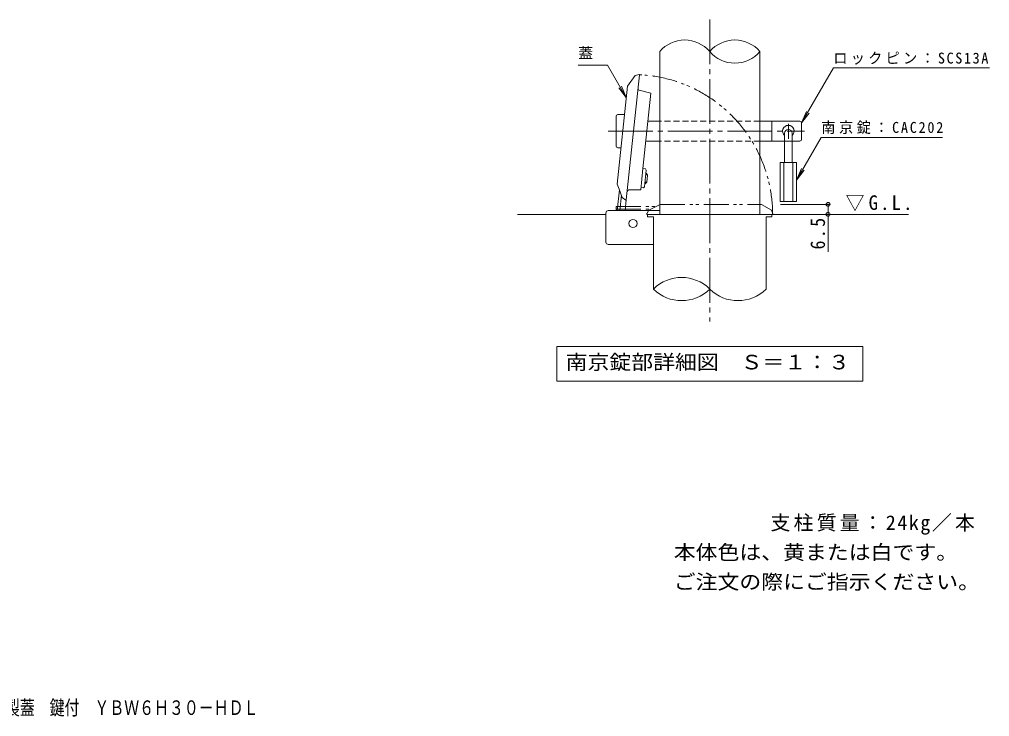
# Model space of a CAD drawing. Units: millimetres on the paper, enlarged 15 times, with parts at other scales. Extents: x -2534 to 2733, y -2076 to 1853.
# Drawn here: x -195 to 2733, y -2076 to 29 of the extents above; entities that cross this region are included whole.
import ezdxf
from ezdxf.enums import TextEntityAlignment as Align

# ---------------------------------------------------------------- set-up
doc = ezdxf.new("R2010")
doc.units = ezdxf.units.MM
doc.header["$LTSCALE"] = 15
doc.header["$PDMODE"] = 32
doc.header["$PDSIZE"] = 12
for name, pattern in [('CHAIN1', [8, 5, -1, 1, -1]), ('CHAIN2', [12, 9, -1, 1, -1]), ('DASHED1', [1.8, 1.2, -0.6]), ('DOUBLE_CHAIN1', [8.8, 5, -1, 0.6, -0.6, 0.6, -1])]:
    doc.linetypes.add(name, pattern=pattern)
for name, color, linetype, lineweight in [('D-0_通り芯', 4, 'Continuous', 9), ('D-1_躯体', 3, 'Continuous', 9), ('D-4_文字', 7, 'Continuous', 9), ('D-5_建具', 7, 'Continuous', 9), ('D-6_間仕切', 7, 'Continuous', 9), ('D-9_記号', 7, 'Continuous', 9), ('D-A_インテリア', 2, 'Continuous', 9), ('D-B_衛生陶器', 2, 'Continuous', 9), ('D-E_見え係り', 4, 'Continuous', 9)]:
    doc.layers.add(name, color=color, linetype=linetype, lineweight=lineweight)
doc.layers.add('F-5_F-5ﾚｲﾔ', color=2, linetype='Continuous')
doc.layers.add('F-F_F-Fﾚｲﾔ', color=2, linetype='Continuous')
doc.styles.add('ＭＳ ゴシック', font='')
doc.styles.get('ＭＳ ゴシック').set_extended_font_data('MS Gothic')

msp = doc.modelspace()

# ---------------------------------------------------------------- linework, layer by layer
at = {"layer": 'D-0_通り芯', "color": 7, "linetype": 'CHAIN2'}
for p, q in [((1888.16, 28.72), (1888.16, -882.82)), ((1581.25, -308.58), (2174.27, -308.58))]:
    msp.add_line(p, q, dxfattribs=at)
at = {"layer": 'D-0_通り芯'}
for p, q in [((1636.27, -515.79), (1675.9, -138.8)), ((1662.71, -140.97), (1639.65, -172.71)), ((1674.64, -137.73), (1662.71, -140.97)), ((1608.59, -468.23), (1639.65, -172.71)), ((1675.41, -185.34), (1710.37, -193.49)), ((1608.59, -468.23), (1614.52, -483.64)), ((1643.8, -486.09), (1679.69, -485.38)), ((1700.66, -559.76), (1700.66, -567.26)), ((1700.66, -559.76), (2074.54, -559.76)), ((1700.66, -567.26), (1718.16, -567.26)), ((1718.16, -567.26), (1718.16, -785.11)), ((2058.16, -567.26), (2075.66, -567.26)), ((2058.16, -567.26), (2058.16, -785.11)), ((2075.66, -559.76), (2075.66, -567.26)), ((2075.66, -559.76), (2075.66, -567.26))]:
    msp.add_line(p, q, dxfattribs=at)
at = {"layer": 'D-0_通り芯', "linetype": 'DOUBLE_CHAIN1'}
for p, q in [((1738.14, -529.76), (1728.33, -534.76)), ((1738.14, -529.76), (2044.52, -529.76)), ((1698.64, -559.76), (2077.7, -559.76))]:
    msp.add_line(p, q, dxfattribs=at)
at = {"layer": 'D-0_通り芯'}
msp.add_lwpolyline([(1710.37, -193.49), (1686.41, -421.46), (1686.38, -421.73)], dxfattribs=at)
at = {"layer": 'D-0_通り芯', "linetype": 'DOUBLE_CHAIN1'}
for points in [[(1728.33, -534.76), (1704.58, -546.87), (1697.7, -558.4)], [(2078.63, -558.4), (2074.16, -546.87), (2044.52, -529.76)]]:
    msp.add_lwpolyline(points, dxfattribs=at)
at = {"layer": 'D-0_通り芯'}
for centre, radius, start, end in [((1674.9, -138.69), 1, 354, 105.20602), ((1676.55, -180.47), 5, 174, 256.87498), ((1643.9, -491.09), 5, 91.12502, 174), ((1635.28, -515.68), 1, 242.79398, 354), ((1698.64, -558.76), 1, 158.79398, 270), ((1803.16, -870.83), 120.71, 45.23975, 134.76025), ((1803.16, -699.4), 120.71, 225.23975, 314.76025), ((1973.16, -699.4), 120.71, 225.23975, 314.76025)]:
    msp.add_arc(centre, radius, start, end, dxfattribs=at)
at = {"layer": 'D-0_通り芯', "linetype": 'DOUBLE_CHAIN1'}
for centre, radius, start, end in [((1655.68, -559.76), 422.03, 0, 87.23974), ((2077.7, -558.76), 1, 270, 21.20602)]:
    msp.add_arc(centre, radius, start, end, dxfattribs=at)
at = {"layer": 'D-1_躯体'}
for p, q in [((1736.91, -559.76), (1736.91, -68.37)), ((2039.41, -559.76), (2039.41, -68.37)), ((1574.41, -643.26), (1574.41, -555.76)), ((1581.91, -548.26), (1736.91, -548.26)), ((1581.91, -650.76), (1718.16, -650.76))]:
    msp.add_line(p, q, dxfattribs=at)
at = {"layer": 'D-1_躯体', "color": 4}
for p, q in [((1686.38, -421.73), (1679.69, -485.38)), ((1614.52, -483.64), (1624.08, -508.53)), ((1624.08, -508.53), (1634.82, -516.57))]:
    msp.add_line(p, q, dxfattribs=at)
at = {"layer": 'D-1_躯体'}
for centre, radius, start, end in [((1812.54, -132.58), 99.2, 40.32968, 139.67032), ((1963.79, -132.58), 99.2, 40.32968, 139.67032), ((1963.79, -4.17), 99.2, 220.32968, 319.67032), ((1581.91, -555.76), 7.5, 90, 180), ((1581.91, -643.26), 7.5, 180, 270)]:
    msp.add_arc(centre, radius, start, end, dxfattribs=at)
at = {"layer": 'D-4_文字'}
for p, q in [((2249.85, -529.76), (2101.27, -529.76)), ((2245.35, -529.76), (2245.35, -672.61)), ((2249.85, -559.76), (2134.45, -559.76))]:
    msp.add_line(p, q, dxfattribs=at)
for p in [(2245.35, -529.76), (2245.35, -559.76)]:
    msp.add_point(p, dxfattribs=at)
at = {"layer": 'D-5_建具'}
for p, q in [((1579.28, -108.94), (1491.08, -108.94)), ((1636.03, -207.22), (1579.28, -108.94)), ((2165.32, -283.58), (2260.98, -117.89)), ((2260.98, -117.89), (2732.55, -117.89)), ((1636.03, -207.22), (1621.68, -172.58)), ((1636.03, -207.22), (1613.2, -177.47)), ((2165.32, -283.58), (2179.67, -248.93)), ((2165.32, -283.58), (2188.15, -253.83)), ((2150.32, -456.13), (2164.67, -421.48)), ((2150.32, -456.13), (2173.15, -426.37)), ((1426.16, -958.35), (2350.16, -958.35)), ((1426.16, -958.35), (1426.16, -1063.35)), ((2350.16, -958.35), (2350.16, -1063.35)), ((1426.16, -1063.35), (2350.16, -1063.35))]:
    msp.add_line(p, q, dxfattribs=at)
msp.add_lwpolyline([(2150.32, -456.13), (2224.56, -327.69), (2589.96, -327.69)], dxfattribs=at)
at = {"layer": 'D-6_間仕切'}
for p, q in [((1610.32, -258.58), (1630.63, -258.58)), ((1605.32, -353.58), (1605.32, -263.58)), ((1736.91, -278.58), (1701.43, -278.58)), ((2160.32, -278.58), (2039.41, -278.58)), ((2075.32, -278.58), (2075.32, -338.58)), ((2165.32, -283.58), (2165.32, -333.58)), ((1736.91, -338.58), (1695.12, -338.58)), ((2160.32, -338.58), (2039.41, -338.58)), ((1620.12, -358.58), (1610.32, -358.58))]:
    msp.add_line(p, q, dxfattribs=at)
at = {"layer": 'D-6_間仕切', "linetype": 'DASHED1'}
for p, q in [((2039.41, -278.58), (1736.91, -278.58)), ((2039.41, -338.58), (1736.91, -338.58))]:
    msp.add_line(p, q, dxfattribs=at)
at = {"layer": 'D-6_間仕切', "linetype": 'CHAIN1'}
msp.add_line((2125.32, -286), (2125.32, -331.31), dxfattribs=at)
at = {"layer": 'D-6_間仕切', "color": 2}
for p, q in [((1696.88, -436.66), (1694.89, -436.45)), ((1696.88, -436.66), (1700.44, -441.06)), ((1693.74, -466.5), (1691.75, -466.29)), ((1698.14, -462.94), (1692.17, -462.31)), ((1693.74, -466.5), (1698.14, -462.94)), ((1700.44, -441.06), (1694.47, -440.43)), ((1698.14, -462.94), (1700.44, -441.06)), ((1608.73, -548.26), (1615.31, -485.7))]:
    msp.add_line(p, q, dxfattribs=at)
at = {"layer": 'D-6_間仕切', "color": 2, "linetype": 'DOUBLE_CHAIN1'}
for q in [(1726.37, -535.76), (1605.12, -548.26)]:
    msp.add_line((1605.12, -535.76), q, dxfattribs=at)
at = {"layer": 'D-6_間仕切', "color": 6, "lineweight": 5}
for p, q in [((1574.41, -559.76), (1308.28, -559.76)), ((2074.54, -559.76), (2488.19, -559.76))]:
    msp.add_line(p, q, dxfattribs=at)
at = {"layer": 'D-6_間仕切'}
for centre, radius, start, end in [((1610.32, -263.58), 5, 90, 180), ((2125.32, -308.58), 17.5, 310.00473, 229.99223), ((2160.32, -283.58), 5, 0, 90), ((2160.32, -333.58), 5, 270, 0), ((1610.32, -353.58), 5, 180, 270)]:
    msp.add_arc(centre, radius, start, end, dxfattribs=at)
at = {"layer": 'D-9_記号'}
for p, q in [((1616.77, -548.26), (1621.62, -502.13)), ((1632.86, -548.26), (1636.27, -515.79))]:
    msp.add_line(p, q, dxfattribs=at)
at = {"layer": 'D-9_記号', "linetype": 'DOUBLE_CHAIN1'}
msp.add_line((1605.12, -543.76), (1710.68, -543.76), dxfattribs=at)
at = {"layer": 'D-A_インテリア'}
for p, q in [((2114.07, -314.83), (2114.07, -403.58)), ((2136.57, -314.83), (2136.57, -403.58)), ((2100.32, -403.58), (2150.32, -403.58)), ((2111.57, -403.58), (2111.57, -521.08)), ((2139.07, -403.58), (2139.07, -521.08)), ((2150.32, -403.58), (2150.32, -521.08))]:
    msp.add_line(p, q, dxfattribs=at)
msp.add_lwpolyline([(2100.32, -403.58), (2100.32, -521.08), (2150.32, -521.08)], dxfattribs=at)
msp.add_arc((2125.32, -314.83), 11.25, 0, 180, dxfattribs=at)
at = {"layer": 'D-B_衛生陶器'}
for p, q in [((1694.17, -422.55), (1686.38, -421.73)), ((1695.93, -426.51), (1690.71, -476.24)), ((1695.93, -426.51), (1694.17, -422.55)), ((1688.16, -479.74), (1680.37, -478.92)), ((1690.71, -476.24), (1688.16, -479.74))]:
    msp.add_line(p, q, dxfattribs=at)
at = {"layer": 'D-E_見え係り'}
msp.add_circle((1656.41, -587.26), 12.5, dxfattribs=at)

# ---------------------------------------------------------------- texts
at = {"layer": 'D-4_文字', "color": 2, "insert": (2297.89, -550.25), "char_height": 43.99, "attachment_point": 7, "style": 'ＭＳ ゴシック'}
msp.add_mtext('\\T1.22;\\W0.95;▽G.L.', dxfattribs=at)
at = {"layer": 'D-4_文字', "color": 2, "insert": (2236.48, -665.71), "char_height": 43.99, "attachment_point": 7, "rotation": 90, "style": 'ＭＳ ゴシック'}
msp.add_mtext('\\T1.27;\\W0.9;6.5', dxfattribs=at)
at = {"layer": 'D-5_建具', "style": 'ＭＳ ゴシック'}
msp.add_text('蓋', height=32.99, dxfattribs=at).set_placement((1491.08, -98.94), align=Align.BOTTOM_LEFT)
at = {"layer": 'D-5_建具', "color": 2, "style": 'ＭＳ ゴシック', "width": 1.1}
msp.add_text('南京錠部詳細図\u3000Ｓ＝１：３', height=43.99, dxfattribs=at).set_placement((1453.16, -1040.85), align=Align.BOTTOM_LEFT)
at = {"layer": 'D-5_建具', "char_height": 32.99, "attachment_point": 7, "style": 'ＭＳ ゴシック'}
for s, insert in [('\\T1.23;\\W0.95;ロックピン：SCS13A', (2260.98, -107.89)), ('\\T1.25;\\W0.95;南京錠：CAC202', (2224.56, -317.69))]:
    msp.add_mtext(s, dxfattribs=dict(at, insert=insert))
at = {"layer": 'F-5_F-5ﾚｲﾔ', "style": 'ＭＳ ゴシック', "width": 1.1}
for s, p in [('本体色は、黄または白です。', (1779.42, -1614.86)), ('ご注文の際にご指示ください。', (1779.42, -1704.06))]:
    msp.add_text(s, height=43.99, dxfattribs=at).set_placement(p, align=Align.BOTTOM_LEFT)
at = {"layer": 'F-5_F-5ﾚｲﾔ', "insert": (2071.48, -1526.62), "char_height": 43.99, "attachment_point": 7, "style": 'ＭＳ ゴシック'}
msp.add_mtext('\\T1.16;支柱質量：24kg／本', dxfattribs=at)
at = {"layer": 'F-F_F-Fﾚｲﾔ', "style": 'ＭＳ ゴシック', "width": 0.75}
msp.add_text('車止め\u3000スチール製\u3000アーチ型横バー付\u3000脱着式\u3000鋳鉄製蓋\u3000鍵付\u3000ＹＢＷ６Ｈ３０－ＨＤＬ', height=43.99, dxfattribs=at).set_placement((-1364.06, -2083.83), align=Align.BOTTOM_LEFT)

doc.saveas('drawing.dxf')
